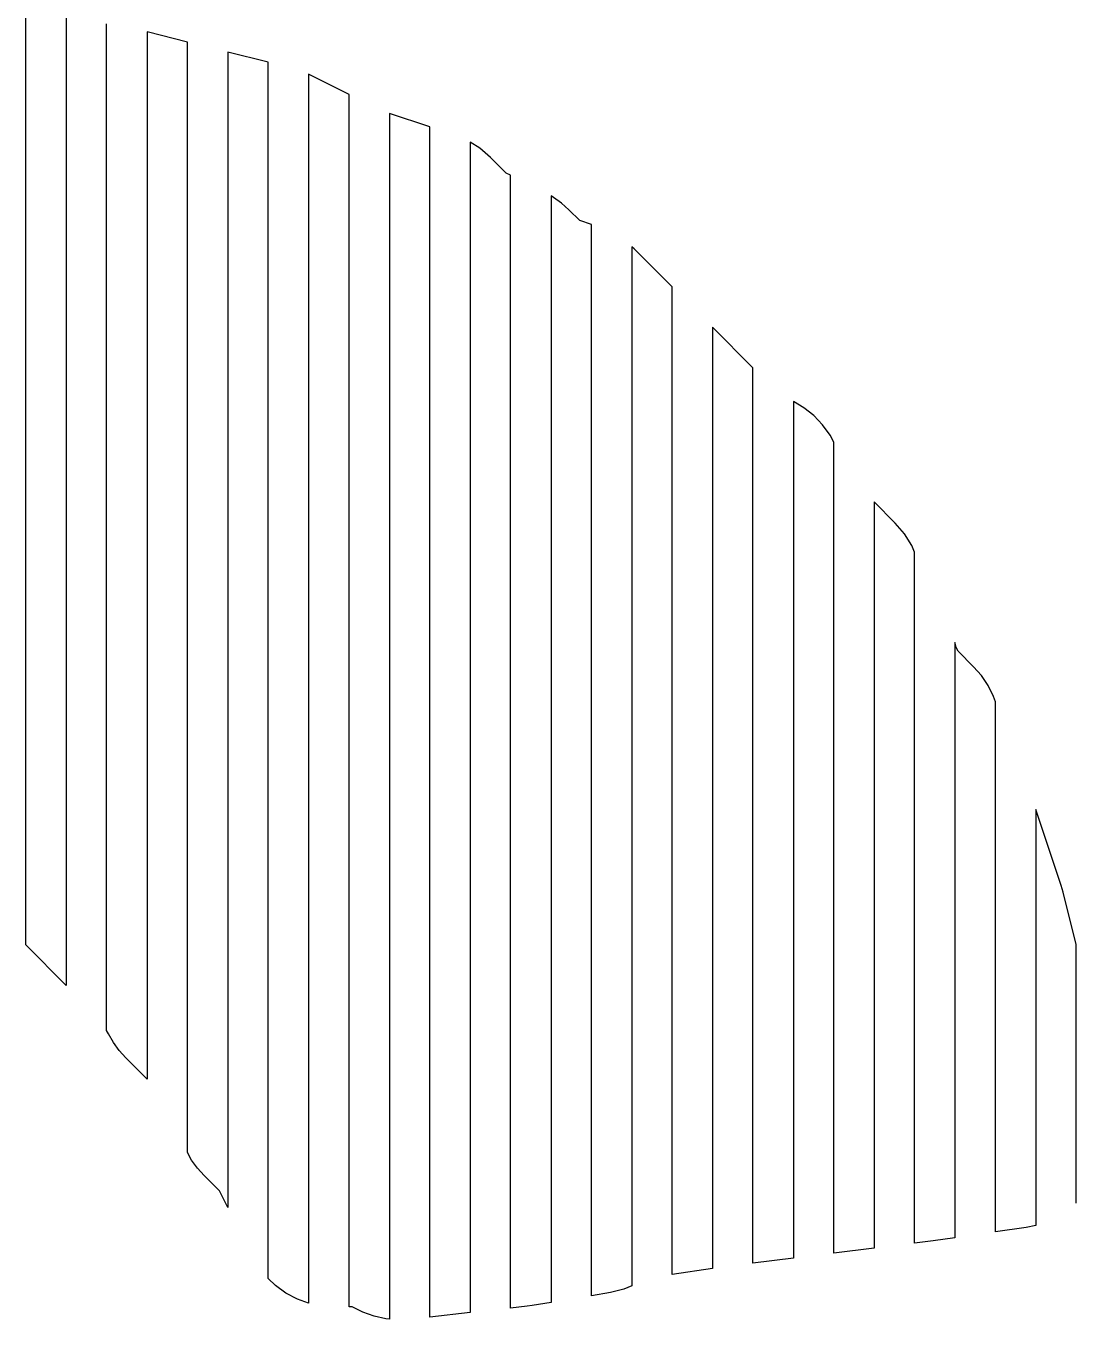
# Model space of a CAD drawing. Header units: metres. Extents: x -6 to 1890, y -8 to 898.
# Drawn here: x 1785.6 to 1889.6, y 514.5 to 642.5 of the extents above; entities that cross this region are included whole.
import ezdxf

# ---------------------------------------------------------------- set-up
doc = ezdxf.new("R2010")
doc.units = ezdxf.units.M
doc.layers.add('PASSADAS_COMPLETAS', color=1, linetype='CONTINUOUS')
doc.layers.add('PECAS_2D', color=3, linetype='CONTINUOUS')

msp = doc.modelspace()

# ---------------------------------------------------------------- linework, layer by layer
at = {"layer": 'PASSADAS_COMPLETAS'}
for points in [[(1789.578, 643.364), (1789.578, 639.478), (1789.578, 638.183), (1789.578, 636.888), (1789.578, 635.592), (1789.578, 634.297), (1789.578, 633.002), (1789.578, 631.706), (1789.578, 630.411), (1789.578, 629.116), (1789.578, 627.821), (1789.578, 626.526), (1789.578, 625.23), (1789.578, 623.935), (1789.578, 622.64), (1789.578, 620.049), (1789.578, 617.459), (1789.578, 614.868), (1789.578, 612.278), (1789.578, 609.687), (1789.578, 608.392), (1789.578, 607.097), (1789.578, 605.802), (1789.578, 604.506), (1789.578, 601.916), (1789.578, 600.621), (1789.578, 599.325), (1789.578, 598.03), (1789.578, 579.897), (1789.578, 578.601), (1789.578, 577.306), (1789.578, 576.011), (1789.578, 574.716), (1789.578, 573.42), (1789.578, 572.125), (1789.578, 570.83), (1789.578, 569.535), (1789.578, 568.239), (1789.578, 566.944), (1789.578, 565.649), (1789.578, 561.763), (1789.578, 560.468), (1789.578, 559.173), (1789.578, 557.877), (1789.578, 556.582), (1789.578, 555.287), (1789.578, 553.992), (1789.578, 547.515), (1785.578, 551.515), (1785.578, 556.719), (1785.578, 558.02), (1785.578, 559.321), (1785.578, 560.622), (1785.578, 561.924), (1785.578, 563.225), (1785.578, 564.526), (1785.578, 571.031), (1785.578, 572.332), (1785.578, 573.633), (1785.578, 574.934), (1785.578, 576.235), (1785.578, 577.536), (1785.578, 578.837), (1785.578, 580.138), (1785.578, 581.439), (1785.578, 582.74), (1785.578, 584.041), (1785.578, 599.653), (1785.578, 600.954), (1785.578, 602.255), (1785.578, 604.857), (1785.578, 606.158), (1785.578, 607.459), (1785.578, 608.76), (1785.578, 610.061), (1785.578, 611.362), (1785.578, 612.664), (1785.578, 615.266), (1785.578, 616.567), (1785.578, 619.169), (1785.578, 621.771), (1785.578, 623.072), (1785.578, 624.373), (1785.578, 625.674), (1785.578, 626.975), (1785.578, 628.276), (1785.578, 629.577), (1785.578, 630.878), (1785.578, 632.179), (1785.578, 633.48), (1785.578, 634.781), (1785.578, 636.082), (1785.578, 637.383), (1785.578, 638.684), (1785.578, 639.985), (1785.578, 645.189)], [(1889.578, 525.968), (1889.575, 551.565), (1888.282, 556.735), (1888.087, 557.406), (1885.578, 564.933), (1885.578, 544.341), (1885.578, 543.054), (1885.578, 540.48), (1885.578, 537.906), (1885.578, 535.332), (1885.578, 534.045), (1885.578, 532.758), (1885.578, 531.471), (1885.578, 530.184), (1885.578, 528.897), (1885.578, 523.749), (1884.619, 523.545), (1881.578, 523.111), (1881.578, 526.95), (1881.578, 528.23), (1881.578, 529.509), (1881.578, 530.789), (1881.578, 532.069), (1881.578, 533.348), (1881.578, 535.907), (1881.578, 538.467), (1881.578, 541.026), (1881.578, 543.585), (1881.578, 546.145), (1881.578, 548.704), (1881.578, 551.263), (1881.578, 553.822), (1881.578, 556.382), (1881.578, 557.661), (1881.578, 558.941), (1881.578, 560.221), (1881.578, 575.576), (1881.398, 576.107), (1880.865, 577.187), (1880.2, 578.178), (1879.426, 579.06), (1877.885, 580.601), (1877.699, 580.972), (1877.578, 581.456), (1877.578, 571.21), (1877.578, 569.929), (1877.578, 567.367), (1877.578, 564.806), (1877.578, 562.244), (1877.578, 559.682), (1877.578, 557.121), (1877.578, 554.559), (1877.578, 551.998), (1877.578, 549.436), (1877.578, 546.875), (1877.578, 544.313), (1877.578, 541.751), (1877.578, 539.19), (1877.578, 536.628), (1877.578, 534.067), (1877.578, 532.786), (1877.578, 531.505), (1877.578, 530.224), (1877.578, 528.944), (1877.578, 527.663), (1877.578, 526.382), (1877.578, 522.54), (1875.412, 522.232), (1873.578, 522.002), (1873.578, 525.875), (1873.578, 527.165), (1873.578, 528.456), (1873.578, 529.747), (1873.578, 531.038), (1873.578, 532.328), (1873.578, 534.91), (1873.578, 537.491), (1873.578, 540.073), (1873.578, 542.654), (1873.578, 545.236), (1873.578, 547.817), (1873.578, 550.399), (1873.578, 552.98), (1873.578, 555.562), (1873.578, 558.143), (1873.578, 560.725), (1873.578, 563.306), (1873.578, 565.888), (1873.578, 568.469), (1873.578, 571.051), (1873.578, 573.632), (1873.578, 576.214), (1873.578, 578.795), (1873.578, 590.412), (1873.303, 591.053), (1872.569, 592.231), (1871.67, 593.278), (1869.578, 595.37), (1869.578, 586.299), (1869.578, 585.003), (1869.578, 582.411), (1869.578, 581.115), (1869.578, 578.523), (1869.578, 575.931), (1869.578, 572.044), (1869.578, 569.452), (1869.578, 566.86), (1869.578, 564.268), (1869.578, 561.676), (1869.578, 559.084), (1869.578, 556.492), (1869.578, 553.901), (1869.578, 551.309), (1869.578, 548.717), (1869.578, 546.125), (1869.578, 543.533), (1869.578, 540.941), (1869.578, 538.349), (1869.578, 535.758), (1869.578, 533.166), (1869.578, 531.87), (1869.578, 530.574), (1869.578, 529.278), (1869.578, 527.982), (1869.578, 526.686), (1869.578, 521.502), (1865.578, 521.002), (1865.578, 524.887), (1865.578, 526.182), (1865.578, 527.477), (1865.578, 528.772), (1865.578, 530.067), (1865.578, 531.362), (1865.578, 533.952), (1865.578, 536.542), (1865.578, 539.131), (1865.578, 541.721), (1865.578, 544.311), (1865.578, 546.901), (1865.578, 549.491), (1865.578, 552.081), (1865.578, 554.67), (1865.578, 557.26), (1865.578, 559.85), (1865.578, 562.44), (1865.578, 565.03), (1865.578, 567.62), (1865.578, 570.21), (1865.578, 572.799), (1865.578, 575.389), (1865.578, 577.979), (1865.578, 580.569), (1865.578, 583.159), (1865.578, 585.749), (1865.578, 588.339), (1865.578, 590.928), (1865.578, 592.223), (1865.578, 601.288), (1865.221, 601.967), (1864.474, 603.006), (1863.592, 603.926), (1862.606, 604.703), (1861.578, 605.307), (1861.578, 597.597), (1861.578, 596.313), (1861.578, 593.743), (1861.578, 591.173), (1861.578, 588.603), (1861.578, 586.033), (1861.578, 583.463), (1861.578, 580.893), (1861.578, 578.324), (1861.578, 575.754), (1861.578, 573.184), (1861.578, 570.614), (1861.578, 568.044), (1861.578, 565.474), (1861.578, 562.905), (1861.578, 560.335), (1861.578, 557.765), (1861.578, 555.195), (1861.578, 552.625), (1861.578, 550.055), (1861.578, 547.486), (1861.578, 544.916), (1861.578, 542.346), (1861.578, 539.776), (1861.578, 537.206), (1861.578, 534.636), (1861.578, 530.782), (1861.578, 529.497), (1861.578, 528.212), (1861.578, 526.927), (1861.578, 525.642), (1861.578, 524.357), (1861.578, 520.502), (1857.578, 520.002), (1857.578, 525.142), (1857.578, 526.427), (1857.578, 527.712), (1857.578, 528.997), (1857.578, 530.282), (1857.578, 531.567), (1857.578, 532.852), (1857.578, 535.422), (1857.578, 537.991), (1857.578, 540.561), (1857.578, 543.131), (1857.578, 545.701), (1857.578, 548.271), (1857.578, 550.841), (1857.578, 553.411), (1857.578, 555.981), (1857.578, 558.55), (1857.578, 561.12), (1857.578, 563.69), (1857.578, 566.26), (1857.578, 568.83), (1857.578, 571.4), (1857.578, 573.97), (1857.578, 576.539), (1857.578, 579.109), (1857.578, 581.679), (1857.578, 584.249), (1857.578, 586.819), (1857.578, 590.674), (1857.578, 593.244), (1857.578, 595.813), (1857.578, 598.383), (1857.578, 600.953), (1857.578, 602.238), (1857.578, 608.663), (1853.578, 612.663), (1853.578, 606.192), (1853.578, 604.898), (1853.578, 602.309), (1853.578, 599.721), (1853.578, 597.132), (1853.578, 594.544), (1853.578, 591.956), (1853.578, 589.367), (1853.578, 586.779), (1853.578, 584.19), (1853.578, 580.308), (1853.578, 577.719), (1853.578, 575.131), (1853.578, 572.543), (1853.578, 569.954), (1853.578, 567.366), (1853.578, 564.777), (1853.578, 562.189), (1853.578, 559.601), (1853.578, 557.012), (1853.578, 554.424), (1853.578, 551.835), (1853.578, 549.247), (1853.578, 546.659), (1853.578, 544.07), (1853.578, 542.776), (1853.578, 541.482), (1853.578, 540.188), (1853.578, 538.893), (1853.578, 537.599), (1853.578, 536.305), (1853.578, 535.011), (1853.578, 533.717), (1853.578, 532.422), (1853.578, 531.128), (1853.578, 529.834), (1853.578, 528.54), (1853.578, 527.246), (1853.578, 525.951), (1853.578, 524.657), (1853.578, 523.363), (1853.578, 519.48), (1849.578, 518.909), (1849.578, 524.054), (1849.578, 525.34), (1849.578, 526.626), (1849.578, 527.913), (1849.578, 529.199), (1849.578, 530.485), (1849.578, 533.058), (1849.578, 534.344), (1849.578, 535.63), (1849.578, 536.916), (1849.578, 538.203), (1849.578, 539.489), (1849.578, 540.775), (1849.578, 542.061), (1849.578, 544.634), (1849.578, 545.92), (1849.578, 547.206), (1849.578, 548.492), (1849.578, 549.779), (1849.578, 551.065), (1849.578, 552.351), (1849.578, 553.637), (1849.578, 556.21), (1849.578, 558.782), (1849.578, 561.355), (1849.578, 563.927), (1849.578, 566.5), (1849.578, 569.072), (1849.578, 571.645), (1849.578, 574.217), (1849.578, 576.79), (1849.578, 579.362), (1849.578, 581.934), (1849.578, 584.507), (1849.578, 587.079), (1849.578, 589.652), (1849.578, 592.224), (1849.578, 596.083), (1849.578, 598.656), (1849.578, 601.228), (1849.578, 603.8), (1849.578, 606.373), (1849.578, 608.945), (1849.578, 610.232), (1849.578, 616.663), (1845.818, 620.423), (1845.578, 620.628), (1845.578, 614.118), (1845.578, 612.816), (1845.578, 610.212), (1845.578, 607.607), (1845.578, 605.003), (1845.578, 602.399), (1845.578, 599.795), (1845.578, 597.191), (1845.578, 594.587), (1845.578, 591.982), (1845.578, 589.378), (1845.578, 586.774), (1845.578, 584.17), (1845.578, 581.566), (1845.578, 578.961), (1845.578, 576.357), (1845.578, 573.753), (1845.578, 571.149), (1845.578, 568.545), (1845.578, 565.941), (1845.578, 563.336), (1845.578, 560.732), (1845.578, 559.43), (1845.578, 556.826), (1845.578, 555.524), (1845.578, 554.222), (1845.578, 552.92), (1845.578, 547.711), (1845.578, 546.409), (1845.578, 545.107), (1845.578, 543.805), (1845.578, 542.503), (1845.578, 541.201), (1845.578, 539.899), (1845.578, 538.597), (1845.578, 533.388), (1845.578, 532.086), (1845.578, 529.482), (1845.578, 528.18), (1845.578, 526.878), (1845.578, 525.576), (1845.578, 524.274), (1845.578, 522.972), (1845.578, 521.669), (1845.578, 517.763), (1844.782, 517.437), (1843.464, 517.115), (1841.578, 516.8), (1841.578, 520.68), (1841.578, 521.974), (1841.578, 523.267), (1841.578, 524.56), (1841.578, 525.853), (1841.578, 527.147), (1841.578, 529.733), (1841.578, 531.026), (1841.578, 543.959), (1841.578, 545.253), (1841.578, 546.546), (1841.578, 547.839), (1841.578, 549.132), (1841.578, 550.426), (1841.578, 553.012), (1841.578, 560.772), (1841.578, 563.358), (1841.578, 564.652), (1841.578, 565.945), (1841.578, 567.238), (1841.578, 568.531), (1841.578, 571.118), (1841.578, 573.705), (1841.578, 576.291), (1841.578, 578.878), (1841.578, 581.464), (1841.578, 584.051), (1841.578, 586.637), (1841.578, 589.224), (1841.578, 591.81), (1841.578, 594.397), (1841.578, 596.984), (1841.578, 599.57), (1841.578, 602.157), (1841.578, 604.743), (1841.578, 607.33), (1841.578, 609.916), (1841.578, 612.503), (1841.578, 615.089), (1841.578, 616.383), (1841.578, 617.676), (1841.578, 622.849), (1840.421, 623.235), (1839.355, 624.301), (1838.63, 624.952), (1837.837, 625.524), (1837.578, 625.671), (1837.578, 620.516), (1837.578, 619.227), (1837.578, 616.65), (1837.578, 614.073), (1837.578, 611.495), (1837.578, 608.918), (1837.578, 606.341), (1837.578, 603.763), (1837.578, 601.186), (1837.578, 598.609), (1837.578, 596.031), (1837.578, 593.454), (1837.578, 590.877), (1837.578, 588.299), (1837.578, 585.722), (1837.578, 583.145), (1837.578, 580.567), (1837.578, 577.99), (1837.578, 575.413), (1837.578, 572.835), (1837.578, 571.547), (1837.578, 570.258), (1837.578, 568.969), (1837.578, 559.949), (1837.578, 556.083), (1837.578, 554.794), (1837.578, 553.505), (1837.578, 552.217), (1837.578, 550.928), (1837.578, 549.639), (1837.578, 548.351), (1837.578, 538.041), (1837.578, 536.753), (1837.578, 535.464), (1837.578, 532.886), (1837.578, 531.598), (1837.578, 530.309), (1837.578, 529.02), (1837.578, 527.732), (1837.578, 526.443), (1837.578, 525.154), (1837.578, 523.866), (1837.578, 522.577), (1837.578, 521.288), (1837.578, 520), (1837.578, 516.134), (1835.709, 515.822), (1835.217, 515.754), (1833.578, 515.572), (1833.578, 519.439), (1833.578, 520.728), (1833.578, 522.017), (1833.578, 523.306), (1833.578, 524.595), (1833.578, 525.884), (1833.578, 527.172), (1833.578, 528.461), (1833.578, 531.039), (1833.578, 533.617), (1833.578, 534.906), (1833.578, 537.484), (1833.578, 538.773), (1833.578, 541.351), (1833.578, 542.64), (1833.578, 543.929), (1833.578, 552.952), (1833.578, 554.241), (1833.578, 555.53), (1833.578, 556.819), (1833.578, 558.108), (1833.578, 559.396), (1833.578, 560.685), (1833.578, 561.974), (1833.578, 565.841), (1833.578, 573.575), (1833.578, 574.864), (1833.578, 576.153), (1833.578, 577.442), (1833.578, 578.731), (1833.578, 581.309), (1833.578, 583.887), (1833.578, 586.465), (1833.578, 589.043), (1833.578, 591.62), (1833.578, 594.198), (1833.578, 596.776), (1833.578, 599.354), (1833.578, 601.932), (1833.578, 604.51), (1833.578, 607.088), (1833.578, 609.666), (1833.578, 612.244), (1833.578, 614.822), (1833.578, 618.689), (1833.578, 621.267), (1833.578, 622.556), (1833.578, 627.711), (1833.14, 627.93), (1831.599, 629.471), (1830.534, 630.384), (1829.578, 630.974), (1829.578, 624.538), (1829.578, 623.251), (1829.578, 620.677), (1829.578, 618.103), (1829.578, 615.528), (1829.578, 612.954), (1829.578, 610.379), (1829.578, 607.805), (1829.578, 605.231), (1829.578, 602.656), (1829.578, 600.082), (1829.578, 597.508), (1829.578, 594.933), (1829.578, 592.359), (1829.578, 589.784), (1829.578, 587.21), (1829.578, 583.348), (1829.578, 582.061), (1829.578, 580.774), (1829.578, 579.487), (1829.578, 578.2), (1829.578, 566.615), (1829.578, 565.328), (1829.578, 564.041), (1829.578, 562.753), (1829.578, 561.466), (1829.578, 560.179), (1829.578, 558.892), (1829.578, 557.605), (1829.578, 549.882), (1829.578, 548.594), (1829.578, 546.02), (1829.578, 543.446), (1829.578, 540.871), (1829.578, 538.297), (1829.578, 535.722), (1829.578, 533.148), (1829.578, 530.574), (1829.578, 527.999), (1829.578, 526.712), (1829.578, 525.425), (1829.578, 524.138), (1829.578, 522.851), (1829.578, 521.563), (1829.578, 520.276), (1829.578, 515.127), (1825.578, 514.683), (1825.578, 518.567), (1825.578, 519.861), (1825.578, 521.156), (1825.578, 523.745), (1825.578, 525.04), (1825.578, 526.334), (1825.578, 528.924), (1825.578, 531.513), (1825.578, 534.102), (1825.578, 536.691), (1825.578, 539.28), (1825.578, 541.869), (1825.578, 544.459), (1825.578, 547.048), (1825.578, 549.637), (1825.578, 550.932), (1825.578, 552.226), (1825.578, 553.521), (1825.578, 554.815), (1825.578, 556.11), (1825.578, 563.878), (1825.578, 565.172), (1825.578, 566.467), (1825.578, 567.761), (1825.578, 569.056), (1825.578, 570.351), (1825.578, 571.645), (1825.578, 572.94), (1825.578, 574.234), (1825.578, 582.002), (1825.578, 583.297), (1825.578, 584.591), (1825.578, 585.886), (1825.578, 587.18), (1825.578, 589.769), (1825.578, 592.359), (1825.578, 594.948), (1825.578, 597.537), (1825.578, 600.126), (1825.578, 602.715), (1825.578, 605.305), (1825.578, 607.894), (1825.578, 610.483), (1825.578, 613.072), (1825.578, 615.661), (1825.578, 618.251), (1825.578, 620.84), (1825.578, 623.429), (1825.578, 626.018), (1825.578, 627.313), (1825.578, 632.491), (1821.578, 633.824), (1821.578, 628.635), (1821.578, 627.338), (1821.578, 624.744), (1821.578, 622.149), (1821.578, 619.555), (1821.578, 616.96), (1821.578, 614.366), (1821.578, 611.771), (1821.578, 609.177), (1821.578, 606.582), (1821.578, 603.988), (1821.578, 601.393), (1821.578, 598.799), (1821.578, 596.204), (1821.578, 593.61), (1821.578, 591.015), (1821.578, 589.718), (1821.578, 588.421), (1821.578, 587.123), (1821.578, 585.826), (1821.578, 579.34), (1821.578, 578.043), (1821.578, 576.745), (1821.578, 575.448), (1821.578, 574.151), (1821.578, 572.854), (1821.578, 571.556), (1821.578, 570.259), (1821.578, 568.962), (1821.578, 563.773), (1821.578, 562.476), (1821.578, 557.286), (1821.578, 555.989), (1821.578, 553.395), (1821.578, 550.8), (1821.578, 548.206), (1821.578, 545.611), (1821.578, 543.017), (1821.578, 541.719), (1821.578, 539.125), (1821.578, 536.53), (1821.578, 535.233), (1821.578, 532.639), (1821.578, 530.044), (1821.578, 527.45), (1821.578, 526.152), (1821.578, 524.855), (1821.578, 523.558), (1821.578, 522.261), (1821.578, 520.963), (1821.578, 519.666), (1821.578, 514.477), (1821.229, 514.506), (1820.064, 514.76), (1818.947, 515.162), (1817.904, 515.698), (1817.578, 515.698), (1817.578, 519.57), (1817.578, 520.86), (1817.578, 522.151), (1817.578, 523.441), (1817.578, 524.732), (1817.578, 526.022), (1817.578, 527.313), (1817.578, 528.603), (1817.578, 529.893), (1817.578, 531.184), (1817.578, 532.474), (1817.578, 535.055), (1817.578, 537.636), (1817.578, 538.927), (1817.578, 541.508), (1817.578, 544.089), (1817.578, 546.669), (1817.578, 549.25), (1817.578, 551.831), (1817.578, 554.412), (1817.578, 556.993), (1817.578, 559.574), (1817.578, 560.865), (1817.578, 568.607), (1817.578, 569.898), (1817.578, 573.769), (1817.578, 575.06), (1817.578, 576.35), (1817.578, 577.641), (1817.578, 578.931), (1817.578, 580.221), (1817.578, 581.512), (1817.578, 584.093), (1817.578, 589.255), (1817.578, 590.545), (1817.578, 591.836), (1817.578, 593.126), (1817.578, 595.707), (1817.578, 598.288), (1817.578, 600.869), (1817.578, 603.45), (1817.578, 606.031), (1817.578, 608.612), (1817.578, 611.193), (1817.578, 613.773), (1817.578, 616.354), (1817.578, 618.935), (1817.578, 621.516), (1817.578, 624.097), (1817.578, 626.678), (1817.578, 629.259), (1817.578, 630.55), (1817.578, 635.711), (1813.578, 637.702), (1813.578, 632.526), (1813.578, 631.232), (1813.578, 628.644), (1813.578, 626.056), (1813.578, 623.468), (1813.578, 620.88), (1813.578, 618.292), (1813.578, 615.704), (1813.578, 613.116), (1813.578, 610.528), (1813.578, 607.94), (1813.578, 605.352), (1813.578, 602.764), (1813.578, 600.176), (1813.578, 597.588), (1813.578, 596.294), (1813.578, 595), (1813.578, 593.706), (1813.578, 592.412), (1813.578, 589.824), (1813.578, 588.53), (1813.578, 585.942), (1813.578, 584.648), (1813.578, 583.354), (1813.578, 582.06), (1813.578, 580.766), (1813.578, 579.472), (1813.578, 576.884), (1813.578, 575.59), (1813.578, 563.944), (1813.578, 562.65), (1813.578, 561.356), (1813.578, 558.768), (1813.578, 556.18), (1813.578, 553.592), (1813.578, 551.004), (1813.578, 548.416), (1813.578, 545.828), (1813.578, 543.24), (1813.578, 540.652), (1813.578, 539.358), (1813.578, 538.064), (1813.578, 536.77), (1813.578, 535.476), (1813.578, 534.182), (1813.578, 532.888), (1813.578, 531.594), (1813.578, 530.3), (1813.578, 529.006), (1813.578, 527.712), (1813.578, 526.418), (1813.578, 525.124), (1813.578, 523.83), (1813.578, 522.536), (1813.578, 521.242), (1813.578, 516.066), (1812.474, 516.459), (1811.332, 517.057), (1810.286, 517.811), (1809.578, 518.492), (1809.578, 528.849), (1809.578, 530.144), (1809.578, 531.439), (1809.578, 532.733), (1809.578, 534.028), (1809.578, 535.323), (1809.578, 536.617), (1809.578, 537.912), (1809.578, 539.207), (1809.578, 540.501), (1809.578, 541.796), (1809.578, 543.091), (1809.578, 544.386), (1809.578, 545.68), (1809.578, 546.975), (1809.578, 549.564), (1809.578, 552.154), (1809.578, 554.743), (1809.578, 557.333), (1809.578, 559.922), (1809.578, 562.511), (1809.578, 565.101), (1809.578, 566.395), (1809.578, 581.932), (1809.578, 583.227), (1809.578, 584.521), (1809.578, 585.816), (1809.578, 587.111), (1809.578, 588.405), (1809.578, 589.7), (1809.578, 590.995), (1809.578, 593.584), (1809.578, 594.879), (1809.578, 596.174), (1809.578, 597.468), (1809.578, 598.763), (1809.578, 600.058), (1809.578, 602.647), (1809.578, 605.236), (1809.578, 607.826), (1809.578, 610.415), (1809.578, 613.005), (1809.578, 615.594), (1809.578, 618.183), (1809.578, 620.773), (1809.578, 623.362), (1809.578, 625.952), (1809.578, 628.541), (1809.578, 631.13), (1809.578, 632.425), (1809.578, 633.72), (1809.578, 638.899), (1805.578, 639.899), (1805.578, 634.7), (1805.578, 633.4), (1805.578, 632.1), (1805.578, 630.801), (1805.578, 628.201), (1805.578, 626.902), (1805.578, 624.302), (1805.578, 621.703), (1805.578, 619.104), (1805.578, 616.504), (1805.578, 613.905), (1805.578, 611.305), (1805.578, 608.706), (1805.578, 606.107), (1805.578, 603.507), (1805.578, 602.208), (1805.578, 600.908), (1805.578, 599.608), (1805.578, 598.309), (1805.578, 597.009), (1805.578, 595.709), (1805.578, 594.41), (1805.578, 591.81), (1805.578, 590.51), (1805.578, 589.211), (1805.578, 569.716), (1805.578, 568.416), (1805.578, 565.816), (1805.578, 563.217), (1805.578, 560.618), (1805.578, 558.018), (1805.578, 555.419), (1805.578, 552.82), (1805.578, 550.22), (1805.578, 548.921), (1805.578, 547.621), (1805.578, 546.321), (1805.578, 545.021), (1805.578, 543.722), (1805.578, 542.422), (1805.578, 541.122), (1805.578, 539.823), (1805.578, 538.523), (1805.578, 537.223), (1805.578, 535.924), (1805.578, 525.526), (1804.759, 527.164), (1803.218, 528.705), (1802.567, 529.43), (1801.996, 530.222), (1801.578, 530.957), (1801.578, 542.597), (1801.578, 543.891), (1801.578, 545.184), (1801.578, 546.478), (1801.578, 547.771), (1801.578, 549.065), (1801.578, 550.358), (1801.578, 551.651), (1801.578, 552.945), (1801.578, 554.238), (1801.578, 555.532), (1801.578, 556.825), (1801.578, 558.119), (1801.578, 560.706), (1801.578, 563.292), (1801.578, 565.879), (1801.578, 568.466), (1801.578, 571.053), (1801.578, 572.346), (1801.578, 594.335), (1801.578, 595.628), (1801.578, 596.922), (1801.578, 599.509), (1801.578, 600.802), (1801.578, 602.096), (1801.578, 603.389), (1801.578, 604.682), (1801.578, 607.269), (1801.578, 609.856), (1801.578, 612.443), (1801.578, 615.03), (1801.578, 617.617), (1801.578, 620.204), (1801.578, 622.79), (1801.578, 624.084), (1801.578, 626.671), (1801.578, 627.964), (1801.578, 630.551), (1801.578, 631.845), (1801.578, 633.138), (1801.578, 634.431), (1801.578, 635.725), (1801.578, 637.018), (1801.578, 640.899), (1797.578, 641.899), (1797.578, 636.715), (1797.578, 632.827), (1797.578, 631.531), (1797.578, 630.235), (1797.578, 628.939), (1797.578, 627.643), (1797.578, 626.347), (1797.578, 623.755), (1797.578, 621.163), (1797.578, 618.572), (1797.578, 615.98), (1797.578, 613.388), (1797.578, 610.796), (1797.578, 608.204), (1797.578, 606.908), (1797.578, 605.612), (1797.578, 604.316), (1797.578, 603.02), (1797.578, 601.724), (1797.578, 600.428), (1797.578, 599.132), (1797.578, 597.836), (1797.578, 596.54), (1797.578, 595.244), (1797.578, 574.509), (1797.578, 573.213), (1797.578, 570.621), (1797.578, 568.03), (1797.578, 565.438), (1797.578, 564.142), (1797.578, 562.846), (1797.578, 561.55), (1797.578, 560.254), (1797.578, 558.958), (1797.578, 557.662), (1797.578, 556.366), (1797.578, 555.07), (1797.578, 553.774), (1797.578, 552.478), (1797.578, 551.182), (1797.578, 549.886), (1797.578, 548.59), (1797.578, 547.294), (1797.578, 538.223), (1795.463, 540.338), (1794.811, 541.063), (1794.24, 541.856), (1793.758, 542.703), (1793.578, 543.063), (1793.578, 550.827), (1793.578, 552.121), (1793.578, 553.415), (1793.578, 554.709), (1793.578, 556.003), (1793.578, 557.297), (1793.578, 558.591), (1793.578, 559.884), (1793.578, 562.472), (1793.578, 563.766), (1793.578, 565.06), (1793.578, 566.354), (1793.578, 567.648), (1793.578, 568.942), (1793.578, 571.53), (1793.578, 572.824), (1793.578, 574.118), (1793.578, 575.412), (1793.578, 576.706), (1793.578, 596.115), (1793.578, 597.409), (1793.578, 598.703), (1793.578, 599.997), (1793.578, 601.291), (1793.578, 602.585), (1793.578, 603.879), (1793.578, 605.173), (1793.578, 606.467), (1793.578, 607.76), (1793.578, 610.348), (1793.578, 612.936), (1793.578, 615.524), (1793.578, 618.112), (1793.578, 619.406), (1793.578, 621.994), (1793.578, 624.582), (1793.578, 625.876), (1793.578, 627.17), (1793.578, 628.464), (1793.578, 629.758), (1793.578, 632.346), (1793.578, 633.639), (1793.578, 634.933), (1793.578, 636.227), (1793.578, 637.521), (1793.578, 642.697)]]:
    msp.add_lwpolyline(points, dxfattribs=at)
at = {"layer": 'PECAS_2D'}
for points in [[(1789.578, 643.364), (1789.578, 639.478), (1789.578, 638.183), (1789.578, 636.888), (1789.578, 635.592), (1789.578, 634.297), (1789.578, 633.002), (1789.578, 631.706), (1789.578, 630.411), (1789.578, 629.116), (1789.578, 627.821), (1789.578, 626.526), (1789.578, 625.23), (1789.578, 623.935), (1789.578, 622.64), (1789.578, 620.049), (1789.578, 617.459), (1789.578, 614.868), (1789.578, 612.278), (1789.578, 609.687), (1789.578, 608.392), (1789.578, 607.097), (1789.578, 605.802), (1789.578, 604.506), (1789.578, 601.916), (1789.578, 600.621), (1789.578, 599.325), (1789.578, 598.03), (1789.578, 579.897), (1789.578, 578.601), (1789.578, 577.306), (1789.578, 576.011), (1789.578, 574.716), (1789.578, 573.42), (1789.578, 572.125), (1789.578, 570.83), (1789.578, 569.535), (1789.578, 568.239), (1789.578, 566.944), (1789.578, 565.649), (1789.578, 561.763), (1789.578, 560.468), (1789.578, 559.173), (1789.578, 557.877), (1789.578, 556.582), (1789.578, 555.287), (1789.578, 553.992), (1789.578, 547.515), (1785.578, 551.515), (1785.578, 556.719), (1785.578, 558.02), (1785.578, 559.321), (1785.578, 560.622), (1785.578, 561.924), (1785.578, 563.225), (1785.578, 564.526), (1785.578, 571.031), (1785.578, 572.332), (1785.578, 573.633), (1785.578, 574.934), (1785.578, 576.235), (1785.578, 577.536), (1785.578, 578.837), (1785.578, 580.138), (1785.578, 581.439), (1785.578, 582.74), (1785.578, 584.041), (1785.578, 599.653), (1785.578, 600.954), (1785.578, 602.255), (1785.578, 604.857), (1785.578, 606.158), (1785.578, 607.459), (1785.578, 608.76), (1785.578, 610.061), (1785.578, 611.362), (1785.578, 612.664), (1785.578, 615.266), (1785.578, 616.567), (1785.578, 619.169), (1785.578, 621.771), (1785.578, 623.072), (1785.578, 624.373), (1785.578, 625.674), (1785.578, 626.975), (1785.578, 628.276), (1785.578, 629.577), (1785.578, 630.878), (1785.578, 632.179), (1785.578, 633.48), (1785.578, 634.781), (1785.578, 636.082), (1785.578, 637.383), (1785.578, 638.684), (1785.578, 639.985), (1785.578, 645.189)], [(1889.578, 525.968), (1889.575, 551.565), (1888.282, 556.735), (1888.087, 557.406), (1885.578, 564.933), (1885.578, 544.341), (1885.578, 543.054), (1885.578, 540.48), (1885.578, 537.906), (1885.578, 535.332), (1885.578, 534.045), (1885.578, 532.758), (1885.578, 531.471), (1885.578, 530.184), (1885.578, 528.897), (1885.578, 523.749), (1884.619, 523.545), (1881.578, 523.111), (1881.578, 526.95), (1881.578, 528.23), (1881.578, 529.509), (1881.578, 530.789), (1881.578, 532.069), (1881.578, 533.348), (1881.578, 535.907), (1881.578, 538.467), (1881.578, 541.026), (1881.578, 543.585), (1881.578, 546.145), (1881.578, 548.704), (1881.578, 551.263), (1881.578, 553.822), (1881.578, 556.382), (1881.578, 557.661), (1881.578, 558.941), (1881.578, 560.221), (1881.578, 575.576), (1881.398, 576.107), (1880.865, 577.187), (1880.2, 578.178), (1879.426, 579.06), (1877.885, 580.601), (1877.699, 580.972), (1877.578, 581.456), (1877.578, 571.21), (1877.578, 569.929), (1877.578, 567.367), (1877.578, 564.806), (1877.578, 562.244), (1877.578, 559.682), (1877.578, 557.121), (1877.578, 554.559), (1877.578, 551.998), (1877.578, 549.436), (1877.578, 546.875), (1877.578, 544.313), (1877.578, 541.751), (1877.578, 539.19), (1877.578, 536.628), (1877.578, 534.067), (1877.578, 532.786), (1877.578, 531.505), (1877.578, 530.224), (1877.578, 528.944), (1877.578, 527.663), (1877.578, 526.382), (1877.578, 522.54), (1875.412, 522.232), (1873.578, 522.002), (1873.578, 525.875), (1873.578, 527.165), (1873.578, 528.456), (1873.578, 529.747), (1873.578, 531.038), (1873.578, 532.328), (1873.578, 534.91), (1873.578, 537.491), (1873.578, 540.073), (1873.578, 542.654), (1873.578, 545.236), (1873.578, 547.817), (1873.578, 550.399), (1873.578, 552.98), (1873.578, 555.562), (1873.578, 558.143), (1873.578, 560.725), (1873.578, 563.306), (1873.578, 565.888), (1873.578, 568.469), (1873.578, 571.051), (1873.578, 573.632), (1873.578, 576.214), (1873.578, 578.795), (1873.578, 590.412), (1873.303, 591.053), (1872.569, 592.231), (1871.67, 593.278), (1869.578, 595.37), (1869.578, 586.299), (1869.578, 585.003), (1869.578, 582.411), (1869.578, 581.115), (1869.578, 578.523), (1869.578, 575.931), (1869.578, 572.044), (1869.578, 569.452), (1869.578, 566.86), (1869.578, 564.268), (1869.578, 561.676), (1869.578, 559.084), (1869.578, 556.492), (1869.578, 553.901), (1869.578, 551.309), (1869.578, 548.717), (1869.578, 546.125), (1869.578, 543.533), (1869.578, 540.941), (1869.578, 538.349), (1869.578, 535.758), (1869.578, 533.166), (1869.578, 531.87), (1869.578, 530.574), (1869.578, 529.278), (1869.578, 527.982), (1869.578, 526.686), (1869.578, 521.502), (1865.578, 521.002), (1865.578, 524.887), (1865.578, 526.182), (1865.578, 527.477), (1865.578, 528.772), (1865.578, 530.067), (1865.578, 531.362), (1865.578, 533.952), (1865.578, 536.542), (1865.578, 539.131), (1865.578, 541.721), (1865.578, 544.311), (1865.578, 546.901), (1865.578, 549.491), (1865.578, 552.081), (1865.578, 554.67), (1865.578, 557.26), (1865.578, 559.85), (1865.578, 562.44), (1865.578, 565.03), (1865.578, 567.62), (1865.578, 570.21), (1865.578, 572.799), (1865.578, 575.389), (1865.578, 577.979), (1865.578, 580.569), (1865.578, 583.159), (1865.578, 585.749), (1865.578, 588.339), (1865.578, 590.928), (1865.578, 592.223), (1865.578, 601.288), (1865.221, 601.967), (1864.474, 603.006), (1863.592, 603.926), (1862.606, 604.703), (1861.578, 605.307), (1861.578, 597.597), (1861.578, 596.313), (1861.578, 593.743), (1861.578, 591.173), (1861.578, 588.603), (1861.578, 586.033), (1861.578, 583.463), (1861.578, 580.893), (1861.578, 578.324), (1861.578, 575.754), (1861.578, 573.184), (1861.578, 570.614), (1861.578, 568.044), (1861.578, 565.474), (1861.578, 562.905), (1861.578, 560.335), (1861.578, 557.765), (1861.578, 555.195), (1861.578, 552.625), (1861.578, 550.055), (1861.578, 547.486), (1861.578, 544.916), (1861.578, 542.346), (1861.578, 539.776), (1861.578, 537.206), (1861.578, 534.636), (1861.578, 530.782), (1861.578, 529.497), (1861.578, 528.212), (1861.578, 526.927), (1861.578, 525.642), (1861.578, 524.357), (1861.578, 520.502), (1857.578, 520.002), (1857.578, 525.142), (1857.578, 526.427), (1857.578, 527.712), (1857.578, 528.997), (1857.578, 530.282), (1857.578, 531.567), (1857.578, 532.852), (1857.578, 535.422), (1857.578, 537.991), (1857.578, 540.561), (1857.578, 543.131), (1857.578, 545.701), (1857.578, 548.271), (1857.578, 550.841), (1857.578, 553.411), (1857.578, 555.981), (1857.578, 558.55), (1857.578, 561.12), (1857.578, 563.69), (1857.578, 566.26), (1857.578, 568.83), (1857.578, 571.4), (1857.578, 573.97), (1857.578, 576.539), (1857.578, 579.109), (1857.578, 581.679), (1857.578, 584.249), (1857.578, 586.819), (1857.578, 590.674), (1857.578, 593.244), (1857.578, 595.813), (1857.578, 598.383), (1857.578, 600.953), (1857.578, 602.238), (1857.578, 608.663), (1853.578, 612.663), (1853.578, 606.192), (1853.578, 604.898), (1853.578, 602.309), (1853.578, 599.721), (1853.578, 597.132), (1853.578, 594.544), (1853.578, 591.956), (1853.578, 589.367), (1853.578, 586.779), (1853.578, 584.19), (1853.578, 580.308), (1853.578, 577.719), (1853.578, 575.131), (1853.578, 572.543), (1853.578, 569.954), (1853.578, 567.366), (1853.578, 564.777), (1853.578, 562.189), (1853.578, 559.601), (1853.578, 557.012), (1853.578, 554.424), (1853.578, 551.835), (1853.578, 549.247), (1853.578, 546.659), (1853.578, 544.07), (1853.578, 542.776), (1853.578, 541.482), (1853.578, 540.188), (1853.578, 538.893), (1853.578, 537.599), (1853.578, 536.305), (1853.578, 535.011), (1853.578, 533.717), (1853.578, 532.422), (1853.578, 531.128), (1853.578, 529.834), (1853.578, 528.54), (1853.578, 527.246), (1853.578, 525.951), (1853.578, 524.657), (1853.578, 523.363), (1853.578, 519.48), (1849.578, 518.909), (1849.578, 524.054), (1849.578, 525.34), (1849.578, 526.626), (1849.578, 527.913), (1849.578, 529.199), (1849.578, 530.485), (1849.578, 533.058), (1849.578, 534.344), (1849.578, 535.63), (1849.578, 536.916), (1849.578, 538.203), (1849.578, 539.489), (1849.578, 540.775), (1849.578, 542.061), (1849.578, 544.634), (1849.578, 545.92), (1849.578, 547.206), (1849.578, 548.492), (1849.578, 549.779), (1849.578, 551.065), (1849.578, 552.351), (1849.578, 553.637), (1849.578, 556.21), (1849.578, 558.782), (1849.578, 561.355), (1849.578, 563.927), (1849.578, 566.5), (1849.578, 569.072), (1849.578, 571.645), (1849.578, 574.217), (1849.578, 576.79), (1849.578, 579.362), (1849.578, 581.934), (1849.578, 584.507), (1849.578, 587.079), (1849.578, 589.652), (1849.578, 592.224), (1849.578, 596.083), (1849.578, 598.656), (1849.578, 601.228), (1849.578, 603.8), (1849.578, 606.373), (1849.578, 608.945), (1849.578, 610.232), (1849.578, 616.663), (1845.818, 620.423), (1845.578, 620.628), (1845.578, 614.118), (1845.578, 612.816), (1845.578, 610.212), (1845.578, 607.607), (1845.578, 605.003), (1845.578, 602.399), (1845.578, 599.795), (1845.578, 597.191), (1845.578, 594.587), (1845.578, 591.982), (1845.578, 589.378), (1845.578, 586.774), (1845.578, 584.17), (1845.578, 581.566), (1845.578, 578.961), (1845.578, 576.357), (1845.578, 573.753), (1845.578, 571.149), (1845.578, 568.545), (1845.578, 565.941), (1845.578, 563.336), (1845.578, 560.732), (1845.578, 559.43), (1845.578, 556.826), (1845.578, 555.524), (1845.578, 554.222), (1845.578, 552.92), (1845.578, 547.711), (1845.578, 546.409), (1845.578, 545.107), (1845.578, 543.805), (1845.578, 542.503), (1845.578, 541.201), (1845.578, 539.899), (1845.578, 538.597), (1845.578, 533.388), (1845.578, 532.086), (1845.578, 529.482), (1845.578, 528.18), (1845.578, 526.878), (1845.578, 525.576), (1845.578, 524.274), (1845.578, 522.972), (1845.578, 521.669), (1845.578, 517.763), (1844.782, 517.437), (1843.464, 517.115), (1841.578, 516.8), (1841.578, 520.68), (1841.578, 521.974), (1841.578, 523.267), (1841.578, 524.56), (1841.578, 525.853), (1841.578, 527.147), (1841.578, 529.733), (1841.578, 531.026), (1841.578, 543.959), (1841.578, 545.253), (1841.578, 546.546), (1841.578, 547.839), (1841.578, 549.132), (1841.578, 550.426), (1841.578, 553.012), (1841.578, 560.772), (1841.578, 563.358), (1841.578, 564.652), (1841.578, 565.945), (1841.578, 567.238), (1841.578, 568.531), (1841.578, 571.118), (1841.578, 573.705), (1841.578, 576.291), (1841.578, 578.878), (1841.578, 581.464), (1841.578, 584.051), (1841.578, 586.637), (1841.578, 589.224), (1841.578, 591.81), (1841.578, 594.397), (1841.578, 596.984), (1841.578, 599.57), (1841.578, 602.157), (1841.578, 604.743), (1841.578, 607.33), (1841.578, 609.916), (1841.578, 612.503), (1841.578, 615.089), (1841.578, 616.383), (1841.578, 617.676), (1841.578, 622.849), (1840.421, 623.235), (1839.355, 624.301), (1838.63, 624.952), (1837.837, 625.524), (1837.578, 625.671), (1837.578, 620.516), (1837.578, 619.227), (1837.578, 616.65), (1837.578, 614.073), (1837.578, 611.495), (1837.578, 608.918), (1837.578, 606.341), (1837.578, 603.763), (1837.578, 601.186), (1837.578, 598.609), (1837.578, 596.031), (1837.578, 593.454), (1837.578, 590.877), (1837.578, 588.299), (1837.578, 585.722), (1837.578, 583.145), (1837.578, 580.567), (1837.578, 577.99), (1837.578, 575.413), (1837.578, 572.835), (1837.578, 571.547), (1837.578, 570.258), (1837.578, 568.969), (1837.578, 559.949), (1837.578, 556.083), (1837.578, 554.794), (1837.578, 553.505), (1837.578, 552.217), (1837.578, 550.928), (1837.578, 549.639), (1837.578, 548.351), (1837.578, 538.041), (1837.578, 536.753), (1837.578, 535.464), (1837.578, 532.886), (1837.578, 531.598), (1837.578, 530.309), (1837.578, 529.02), (1837.578, 527.732), (1837.578, 526.443), (1837.578, 525.154), (1837.578, 523.866), (1837.578, 522.577), (1837.578, 521.288), (1837.578, 520), (1837.578, 516.134), (1835.709, 515.822), (1835.217, 515.754), (1833.578, 515.572), (1833.578, 519.439), (1833.578, 520.728), (1833.578, 522.017), (1833.578, 523.306), (1833.578, 524.595), (1833.578, 525.884), (1833.578, 527.172), (1833.578, 528.461), (1833.578, 531.039), (1833.578, 533.617), (1833.578, 534.906), (1833.578, 537.484), (1833.578, 538.773), (1833.578, 541.351), (1833.578, 542.64), (1833.578, 543.929), (1833.578, 552.952), (1833.578, 554.241), (1833.578, 555.53), (1833.578, 556.819), (1833.578, 558.108), (1833.578, 559.396), (1833.578, 560.685), (1833.578, 561.974), (1833.578, 565.841), (1833.578, 573.575), (1833.578, 574.864), (1833.578, 576.153), (1833.578, 577.442), (1833.578, 578.731), (1833.578, 581.309), (1833.578, 583.887), (1833.578, 586.465), (1833.578, 589.043), (1833.578, 591.62), (1833.578, 594.198), (1833.578, 596.776), (1833.578, 599.354), (1833.578, 601.932), (1833.578, 604.51), (1833.578, 607.088), (1833.578, 609.666), (1833.578, 612.244), (1833.578, 614.822), (1833.578, 618.689), (1833.578, 621.267), (1833.578, 622.556), (1833.578, 627.711), (1833.14, 627.93), (1831.599, 629.471), (1830.534, 630.384), (1829.578, 630.974), (1829.578, 624.538), (1829.578, 623.251), (1829.578, 620.677), (1829.578, 618.103), (1829.578, 615.528), (1829.578, 612.954), (1829.578, 610.379), (1829.578, 607.805), (1829.578, 605.231), (1829.578, 602.656), (1829.578, 600.082), (1829.578, 597.508), (1829.578, 594.933), (1829.578, 592.359), (1829.578, 589.784), (1829.578, 587.21), (1829.578, 583.348), (1829.578, 582.061), (1829.578, 580.774), (1829.578, 579.487), (1829.578, 578.2), (1829.578, 566.615), (1829.578, 565.328), (1829.578, 564.041), (1829.578, 562.753), (1829.578, 561.466), (1829.578, 560.179), (1829.578, 558.892), (1829.578, 557.605), (1829.578, 549.882), (1829.578, 548.594), (1829.578, 546.02), (1829.578, 543.446), (1829.578, 540.871), (1829.578, 538.297), (1829.578, 535.722), (1829.578, 533.148), (1829.578, 530.574), (1829.578, 527.999), (1829.578, 526.712), (1829.578, 525.425), (1829.578, 524.138), (1829.578, 522.851), (1829.578, 521.563), (1829.578, 520.276), (1829.578, 515.127), (1825.578, 514.683), (1825.578, 518.567), (1825.578, 519.861), (1825.578, 521.156), (1825.578, 523.745), (1825.578, 525.04), (1825.578, 526.334), (1825.578, 528.924), (1825.578, 531.513), (1825.578, 534.102), (1825.578, 536.691), (1825.578, 539.28), (1825.578, 541.869), (1825.578, 544.459), (1825.578, 547.048), (1825.578, 549.637), (1825.578, 550.932), (1825.578, 552.226), (1825.578, 553.521), (1825.578, 554.815), (1825.578, 556.11), (1825.578, 563.878), (1825.578, 565.172), (1825.578, 566.467), (1825.578, 567.761), (1825.578, 569.056), (1825.578, 570.351), (1825.578, 571.645), (1825.578, 572.94), (1825.578, 574.234), (1825.578, 582.002), (1825.578, 583.297), (1825.578, 584.591), (1825.578, 585.886), (1825.578, 587.18), (1825.578, 589.769), (1825.578, 592.359), (1825.578, 594.948), (1825.578, 597.537), (1825.578, 600.126), (1825.578, 602.715), (1825.578, 605.305), (1825.578, 607.894), (1825.578, 610.483), (1825.578, 613.072), (1825.578, 615.661), (1825.578, 618.251), (1825.578, 620.84), (1825.578, 623.429), (1825.578, 626.018), (1825.578, 627.313), (1825.578, 632.491), (1821.578, 633.824), (1821.578, 628.635), (1821.578, 627.338), (1821.578, 624.744), (1821.578, 622.149), (1821.578, 619.555), (1821.578, 616.96), (1821.578, 614.366), (1821.578, 611.771), (1821.578, 609.177), (1821.578, 606.582), (1821.578, 603.988), (1821.578, 601.393), (1821.578, 598.799), (1821.578, 596.204), (1821.578, 593.61), (1821.578, 591.015), (1821.578, 589.718), (1821.578, 588.421), (1821.578, 587.123), (1821.578, 585.826), (1821.578, 579.34), (1821.578, 578.043), (1821.578, 576.745), (1821.578, 575.448), (1821.578, 574.151), (1821.578, 572.854), (1821.578, 571.556), (1821.578, 570.259), (1821.578, 568.962), (1821.578, 563.773), (1821.578, 562.476), (1821.578, 557.286), (1821.578, 555.989), (1821.578, 553.395), (1821.578, 550.8), (1821.578, 548.206), (1821.578, 545.611), (1821.578, 543.017), (1821.578, 541.719), (1821.578, 539.125), (1821.578, 536.53), (1821.578, 535.233), (1821.578, 532.639), (1821.578, 530.044), (1821.578, 527.45), (1821.578, 526.152), (1821.578, 524.855), (1821.578, 523.558), (1821.578, 522.261), (1821.578, 520.963), (1821.578, 519.666), (1821.578, 514.477), (1821.229, 514.506), (1820.064, 514.76), (1818.947, 515.162), (1817.904, 515.698), (1817.578, 515.698), (1817.578, 519.57), (1817.578, 520.86), (1817.578, 522.151), (1817.578, 523.441), (1817.578, 524.732), (1817.578, 526.022), (1817.578, 527.313), (1817.578, 528.603), (1817.578, 529.893), (1817.578, 531.184), (1817.578, 532.474), (1817.578, 535.055), (1817.578, 537.636), (1817.578, 538.927), (1817.578, 541.508), (1817.578, 544.089), (1817.578, 546.669), (1817.578, 549.25), (1817.578, 551.831), (1817.578, 554.412), (1817.578, 556.993), (1817.578, 559.574), (1817.578, 560.865), (1817.578, 568.607), (1817.578, 569.898), (1817.578, 573.769), (1817.578, 575.06), (1817.578, 576.35), (1817.578, 577.641), (1817.578, 578.931), (1817.578, 580.221), (1817.578, 581.512), (1817.578, 584.093), (1817.578, 589.255), (1817.578, 590.545), (1817.578, 591.836), (1817.578, 593.126), (1817.578, 595.707), (1817.578, 598.288), (1817.578, 600.869), (1817.578, 603.45), (1817.578, 606.031), (1817.578, 608.612), (1817.578, 611.193), (1817.578, 613.773), (1817.578, 616.354), (1817.578, 618.935), (1817.578, 621.516), (1817.578, 624.097), (1817.578, 626.678), (1817.578, 629.259), (1817.578, 630.55), (1817.578, 635.711), (1813.578, 637.702), (1813.578, 632.526), (1813.578, 631.232), (1813.578, 628.644), (1813.578, 626.056), (1813.578, 623.468), (1813.578, 620.88), (1813.578, 618.292), (1813.578, 615.704), (1813.578, 613.116), (1813.578, 610.528), (1813.578, 607.94), (1813.578, 605.352), (1813.578, 602.764), (1813.578, 600.176), (1813.578, 597.588), (1813.578, 596.294), (1813.578, 595), (1813.578, 593.706), (1813.578, 592.412), (1813.578, 589.824), (1813.578, 588.53), (1813.578, 585.942), (1813.578, 584.648), (1813.578, 583.354), (1813.578, 582.06), (1813.578, 580.766), (1813.578, 579.472), (1813.578, 576.884), (1813.578, 575.59), (1813.578, 563.944), (1813.578, 562.65), (1813.578, 561.356), (1813.578, 558.768), (1813.578, 556.18), (1813.578, 553.592), (1813.578, 551.004), (1813.578, 548.416), (1813.578, 545.828), (1813.578, 543.24), (1813.578, 540.652), (1813.578, 539.358), (1813.578, 538.064), (1813.578, 536.77), (1813.578, 535.476), (1813.578, 534.182), (1813.578, 532.888), (1813.578, 531.594), (1813.578, 530.3), (1813.578, 529.006), (1813.578, 527.712), (1813.578, 526.418), (1813.578, 525.124), (1813.578, 523.83), (1813.578, 522.536), (1813.578, 521.242), (1813.578, 516.066), (1812.474, 516.459), (1811.332, 517.057), (1810.286, 517.811), (1809.578, 518.492), (1809.578, 528.849), (1809.578, 530.144), (1809.578, 531.439), (1809.578, 532.733), (1809.578, 534.028), (1809.578, 535.323), (1809.578, 536.617), (1809.578, 537.912), (1809.578, 539.207), (1809.578, 540.501), (1809.578, 541.796), (1809.578, 543.091), (1809.578, 544.386), (1809.578, 545.68), (1809.578, 546.975), (1809.578, 549.564), (1809.578, 552.154), (1809.578, 554.743), (1809.578, 557.333), (1809.578, 559.922), (1809.578, 562.511), (1809.578, 565.101), (1809.578, 566.395), (1809.578, 581.932), (1809.578, 583.227), (1809.578, 584.521), (1809.578, 585.816), (1809.578, 587.111), (1809.578, 588.405), (1809.578, 589.7), (1809.578, 590.995), (1809.578, 593.584), (1809.578, 594.879), (1809.578, 596.174), (1809.578, 597.468), (1809.578, 598.763), (1809.578, 600.058), (1809.578, 602.647), (1809.578, 605.236), (1809.578, 607.826), (1809.578, 610.415), (1809.578, 613.005), (1809.578, 615.594), (1809.578, 618.183), (1809.578, 620.773), (1809.578, 623.362), (1809.578, 625.952), (1809.578, 628.541), (1809.578, 631.13), (1809.578, 632.425), (1809.578, 633.72), (1809.578, 638.899), (1805.578, 639.899), (1805.578, 634.7), (1805.578, 633.4), (1805.578, 632.1), (1805.578, 630.801), (1805.578, 628.201), (1805.578, 626.902), (1805.578, 624.302), (1805.578, 621.703), (1805.578, 619.104), (1805.578, 616.504), (1805.578, 613.905), (1805.578, 611.305), (1805.578, 608.706), (1805.578, 606.107), (1805.578, 603.507), (1805.578, 602.208), (1805.578, 600.908), (1805.578, 599.608), (1805.578, 598.309), (1805.578, 597.009), (1805.578, 595.709), (1805.578, 594.41), (1805.578, 591.81), (1805.578, 590.51), (1805.578, 589.211), (1805.578, 569.716), (1805.578, 568.416), (1805.578, 565.816), (1805.578, 563.217), (1805.578, 560.618), (1805.578, 558.018), (1805.578, 555.419), (1805.578, 552.82), (1805.578, 550.22), (1805.578, 548.921), (1805.578, 547.621), (1805.578, 546.321), (1805.578, 545.021), (1805.578, 543.722), (1805.578, 542.422), (1805.578, 541.122), (1805.578, 539.823), (1805.578, 538.523), (1805.578, 537.223), (1805.578, 535.924), (1805.578, 525.526), (1804.759, 527.164), (1803.218, 528.705), (1802.567, 529.43), (1801.996, 530.222), (1801.578, 530.957), (1801.578, 542.597), (1801.578, 543.891), (1801.578, 545.184), (1801.578, 546.478), (1801.578, 547.771), (1801.578, 549.065), (1801.578, 550.358), (1801.578, 551.651), (1801.578, 552.945), (1801.578, 554.238), (1801.578, 555.532), (1801.578, 556.825), (1801.578, 558.119), (1801.578, 560.706), (1801.578, 563.292), (1801.578, 565.879), (1801.578, 568.466), (1801.578, 571.053), (1801.578, 572.346), (1801.578, 594.335), (1801.578, 595.628), (1801.578, 596.922), (1801.578, 599.509), (1801.578, 600.802), (1801.578, 602.096), (1801.578, 603.389), (1801.578, 604.682), (1801.578, 607.269), (1801.578, 609.856), (1801.578, 612.443), (1801.578, 615.03), (1801.578, 617.617), (1801.578, 620.204), (1801.578, 622.79), (1801.578, 624.084), (1801.578, 626.671), (1801.578, 627.964), (1801.578, 630.551), (1801.578, 631.845), (1801.578, 633.138), (1801.578, 634.431), (1801.578, 635.725), (1801.578, 637.018), (1801.578, 640.899), (1797.578, 641.899), (1797.578, 636.715), (1797.578, 632.827), (1797.578, 631.531), (1797.578, 630.235), (1797.578, 628.939), (1797.578, 627.643), (1797.578, 626.347), (1797.578, 623.755), (1797.578, 621.163), (1797.578, 618.572), (1797.578, 615.98), (1797.578, 613.388), (1797.578, 610.796), (1797.578, 608.204), (1797.578, 606.908), (1797.578, 605.612), (1797.578, 604.316), (1797.578, 603.02), (1797.578, 601.724), (1797.578, 600.428), (1797.578, 599.132), (1797.578, 597.836), (1797.578, 596.54), (1797.578, 595.244), (1797.578, 574.509), (1797.578, 573.213), (1797.578, 570.621), (1797.578, 568.03), (1797.578, 565.438), (1797.578, 564.142), (1797.578, 562.846), (1797.578, 561.55), (1797.578, 560.254), (1797.578, 558.958), (1797.578, 557.662), (1797.578, 556.366), (1797.578, 555.07), (1797.578, 553.774), (1797.578, 552.478), (1797.578, 551.182), (1797.578, 549.886), (1797.578, 548.59), (1797.578, 547.294), (1797.578, 538.223), (1795.463, 540.338), (1794.811, 541.063), (1794.24, 541.856), (1793.758, 542.703), (1793.578, 543.063), (1793.578, 550.827), (1793.578, 552.121), (1793.578, 553.415), (1793.578, 554.709), (1793.578, 556.003), (1793.578, 557.297), (1793.578, 558.591), (1793.578, 559.884), (1793.578, 562.472), (1793.578, 563.766), (1793.578, 565.06), (1793.578, 566.354), (1793.578, 567.648), (1793.578, 568.942), (1793.578, 571.53), (1793.578, 572.824), (1793.578, 574.118), (1793.578, 575.412), (1793.578, 576.706), (1793.578, 596.115), (1793.578, 597.409), (1793.578, 598.703), (1793.578, 599.997), (1793.578, 601.291), (1793.578, 602.585), (1793.578, 603.879), (1793.578, 605.173), (1793.578, 606.467), (1793.578, 607.76), (1793.578, 610.348), (1793.578, 612.936), (1793.578, 615.524), (1793.578, 618.112), (1793.578, 619.406), (1793.578, 621.994), (1793.578, 624.582), (1793.578, 625.876), (1793.578, 627.17), (1793.578, 628.464), (1793.578, 629.758), (1793.578, 632.346), (1793.578, 633.639), (1793.578, 634.933), (1793.578, 636.227), (1793.578, 637.521), (1793.578, 642.697)]]:
    msp.add_lwpolyline(points, dxfattribs=at)

doc.saveas('drawing.dxf')
